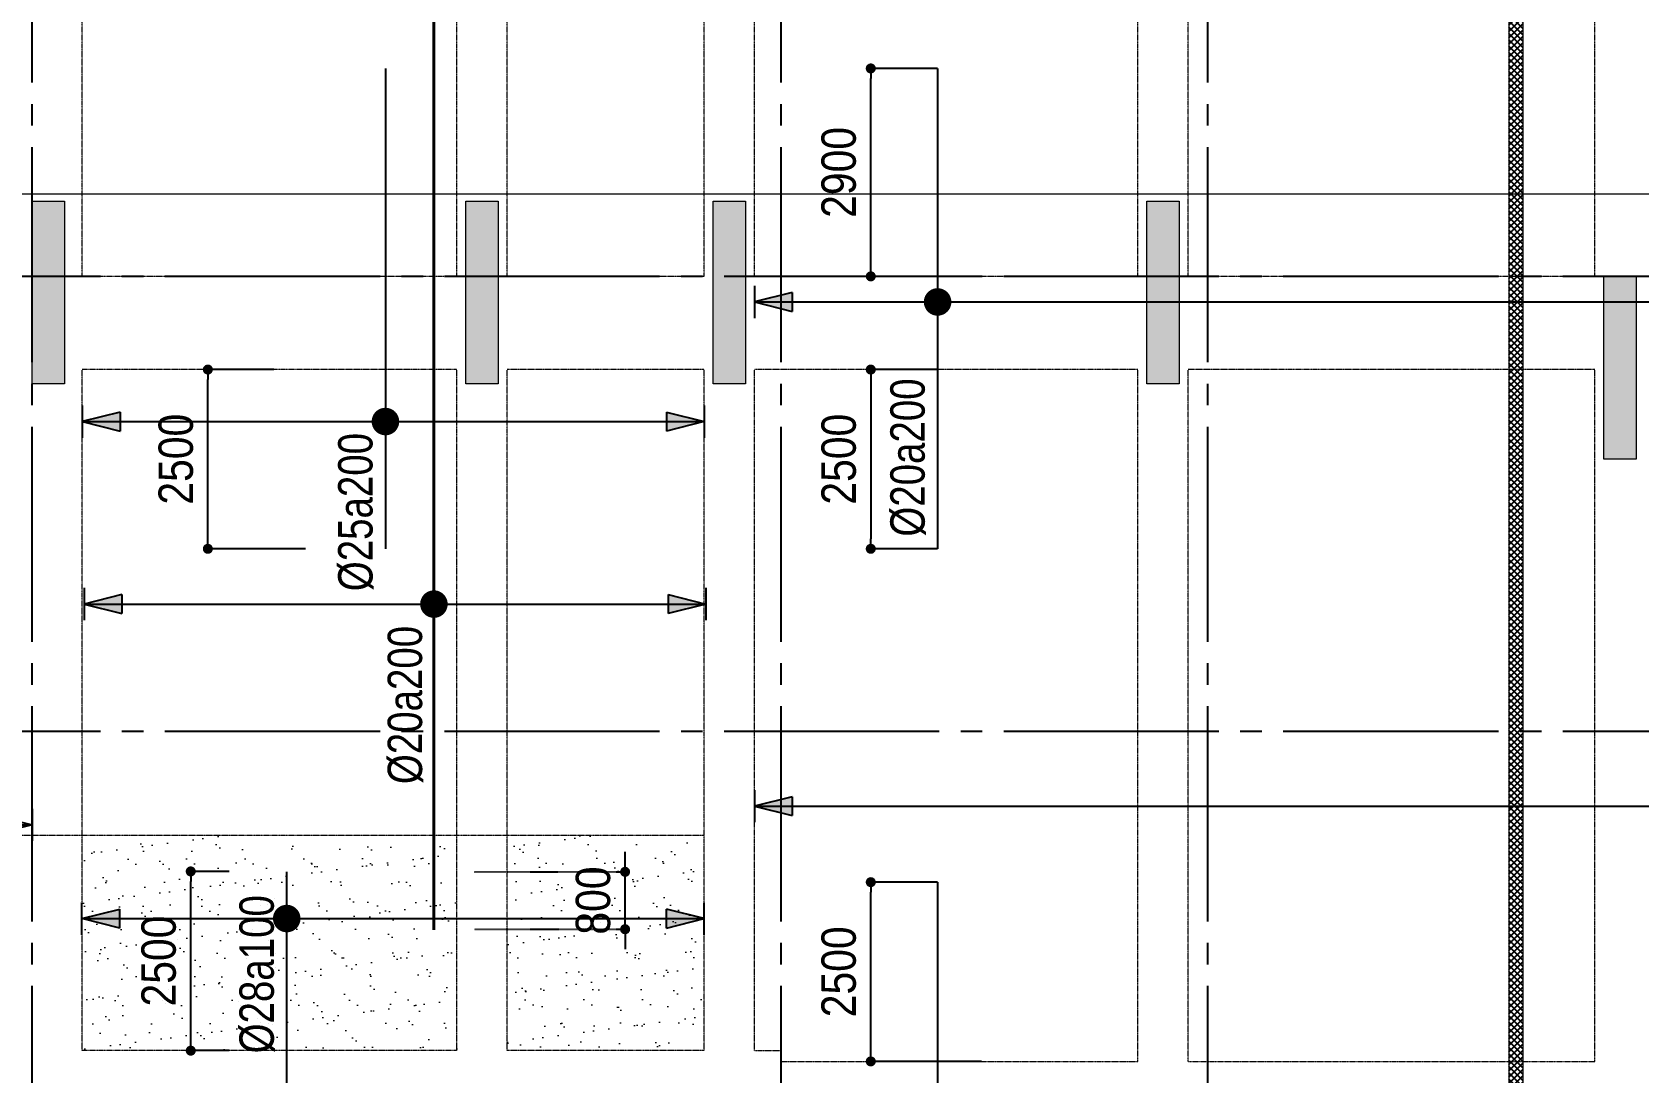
# Model space of a CAD drawing. Header units: millimetres. Extents: x -3819597 to -2591384, y 582389 to 820195.
# Drawn here: x -3420124 to -3397712, y 751121 to 765638 of the extents above; entities that cross this region are included whole.
import ezdxf
from ezdxf.enums import TextEntityAlignment as Align

# ---------------------------------------------------------------- set-up
doc = ezdxf.new("R2010")
doc.units = ezdxf.units.MM
doc.header["$MEASUREMENT"] = 0
for name, pattern in [('CENTER', [2, 1.25, -0.25, 0.25, -0.25]), ('CHG_XX_Damsan_Ham 2$0$CHG_XX_Damsan_Ham 2$0$HIDDEN', [0.375, 0.25, -0.125]), ('CHG_XX_Luoi truc$0$MB_Luoi truc$0$Center101', [13, 10, -1, 1, -1]), ('DOT2', [0.125, 0, -0.125]), ('HIDDEN', [0.375, 0.25, -0.125])]:
    doc.linetypes.add(name, pattern=pattern)
doc.layers.get('0').update_dxf_attribs({"lineweight": 9})
doc.layers.get('Defpoints').update_dxf_attribs({"color": 10, "lineweight": 0})
for name, color, linetype in [('02HN. TEXT B', 1, 'Continuous'), ('08HN. SSS X', 6, 'Continuous'), ('12HN. GRID', 1, 'CENTER'), ('CHG_XX_Luoi truc$0$Grid', 34, 'Continuous'), ('CHG_XX_Luoi truc$0$Grid Line', 8, 'CHG_XX_Luoi truc$0$MB_Luoi truc$0$Center101'), ('dim', 51, 'Continuous')]:
    doc.layers.add(name, color=color, linetype=linetype)
for name, color, linetype, lineweight in [('CHG_XX_Cot_Ham 2$0$NS-Pier-H2', 150, 'Continuous', 13), ('CHG_XX_Cot_Ham 2$0$NS-Pier-H2 @ 1', 150, 'Continuous', 13), ('CHG_XX_Cot_Ham 2$0$NS-Pier-H2 @ 150', 150, 'Continuous', 13), ("CHG_XX_Damsan_Ham 2$0$CHG_XX_Damsan_Ham 2$0$'S_General_Hidden_1 Thin", 1, 'CHG_XX_Damsan_Ham 2$0$CHG_XX_Damsan_Ham 2$0$HIDDEN', 18), ('CHG_XX_Damsan_Ham 2$0$CHG_XX_Damsan_Ham 2$0$DBAO', 3, 'Continuous', 13), ('CHG_XX_Damsan_Ham 2$0$CHG_XX_Damsan_Ham 2$0$DTE-MEP-H-SLAB TEXT', 3, 'Continuous', 0), ('CHG_XX_Damsan_Ham 2$0$CHG_XX_Damsan_Ham 2$0$mach ngung thi cong', 6, 'Continuous', 13), ('CHG_XX_Damsan_Ham 2$0$CHG_XX_Damsan_Ham 2$0$Start hatch', 8, 'Continuous', 25), ('CHG_XX_Damsan_Ham 2$0$HATCH', 57, 'Continuous', 9), ('CHG_XX_Damsan_Ham 2$0$mach ngung thi cong', 6, 'Continuous', 13), ('thep chay suot', 5, 'HIDDEN', 40)]:
    doc.layers.add(name, color=color, linetype=linetype, lineweight=lineweight)
doc.styles.add('[HN042014]STYLE', font='arial.ttf', dxfattribs={"width": 0.8})
doc.styles.add('CHG_XX_Luoi truc$0$MB_Luoi truc$0$Grid A-F$0$VNI-HelveCB', font='VHELVCB_0.TTF')
doc.styles.add('MB_Luoi truc$0$Arial_C', font='arial.ttf', dxfattribs={"width": 0.85})
doc.dimstyles.new('200', dxfattribs={"dimscale": 200, "dimtxt": 2.4, "dimasz": 0.7, "dimexe": 0.0003, "dimexo": 0, "dimgap": 1, "dimtad": 1, "dimdec": 0, "dimzin": 12, "dimdsep": 46, "dimtxsty": 'MB_Luoi truc$0$Arial_C', "dimblk": 'MB_Luoi truc$0$_Dot', "dimcen": 0.5, "dimclrd": 256, "dimclre": 8, "dimclrt": 1, "dimadec": 0, "dimazin": 0, "dimtfac": 1, "dimtdec": 0, "dimtix": 1, "dimtmove": 2, "dimatfit": 3, "dimldrblk": 'MB_Luoi truc$0$HTT Arrow 30', "dimfxl": 1, "dimtolj": 1, "dimtzin": 0, "dimlwe": -1, "dimarcsym": 0})

# ---------------------------------------------------------------- blocks, each defined once
blk = doc.blocks.new('*U292')
at = {"layer": '12HN. GRID', "linetype": 'Continuous'}
h = blk.add_hatch(color=256, dxfattribs=at)
h.dxf.hatch_style = 1
h.paths.add_polyline_path([(-44, 776.7), (44, 776.7), (0, 952.7)])
h = blk.add_hatch(color=256, dxfattribs=at)
h.dxf.hatch_style = 1
h.paths.add_polyline_path([(0, -1941.2), (44, -1765.2), (-44, -1765.2)])
at = {"layer": '08HN. SSS X', "linetype": 'ByBlock', "ltscale": 10}
for p, q in [((-811.2, 0), (217.1, 0)), ((-811.2, 0), (-811.2, 0)), ((217.1, 0), (217.1, 0))]:
    blk.add_line(p, q, dxfattribs=at)
at = {"layer": '12HN. GRID', "linetype": 'Continuous'}
for p, q in [((-75, 952.7), (75, 952.7)), ((-44, 776.7), (0, 952.7)), ((0, 952.7), (0, -1941.2)), ((0, 952.7), (44, 776.7)), ((-44, 776.7), (44, 776.7)), ((-44, -1765.2), (44, -1765.2)), ((-44, -1765.2), (0, -1941.2)), ((0, -1941.2), (44, -1765.2)), ((-75, -1941.2), (75, -1941.2))]:
    blk.add_line(p, q, dxfattribs=at)
at = {"layer": '12HN. GRID', "linetype": 'Continuous', "const_width": 64, "flags": 128}
blk.add_lwpolyline([(-32, 0, -1), (32, 0, -1)], format="xyb", close=True, dxfattribs=at)
at = {"layer": '02HN. TEXT B', "linetype": 'ByBlock', "style": '[HN042014]STYLE', "width": 0.8, "flags": 8}
blk.add_attdef('0', text='', height=160, dxfattribs=at).set_placement((1102.5, 160), align=Align.MIDDLE_CENTER)
blk.add_attdef('1', text='', height=160, dxfattribs=at).set_placement((-626.9, 140), align=Align.MIDDLE_LEFT)
at = {"layer": 'Defpoints', "color": 9, "linetype": 'ByBlock', "style": '[HN042014]STYLE', "width": 0.8, "flags": 9}
for tag, p in [('2', (2127.2, 2980.5)), ('3', (2127.2, 2575.7)), ('4', (2127.2, 2170.9)), ('5', (2127.2, 1780.5))]:
    blk.add_attdef(tag, text='', height=250, dxfattribs=at).set_placement(p, align=Align.MIDDLE_CENTER)
blk = doc.blocks.new('MB_Luoi truc$0$_Dot')
at = {"color": 0, "linetype": 'ByBlock', "lineweight": -2}
blk.add_line((-0.5, 0), (-1, 0), dxfattribs=at)
at = {"color": 0, "linetype": 'ByBlock', "const_width": 0.5}
blk.add_lwpolyline([(-0.25, 0, 1), (0.25, 0, 1)], format="xyb", close=True, dxfattribs=at)
blk = doc.blocks.new('*D293')
at = {"layer": 'Defpoints', "color": 0, "ltscale": 1500, "transparency": 16777216}
for p in [(-3417912, 753931), (-3417378, 753931), (-3417378, 751431)]:
    blk.add_point(p, dxfattribs=at)
at = {"layer": 'dim', "color": 8, "ltscale": 1500, "transparency": 16777216}
for p, q in [((-3417378, 753931), (-3417912, 753931)), ((-3417378, 751431), (-3417912, 751431))]:
    blk.add_line(p, q, dxfattribs=at)
at = {"layer": 'dim', "lineweight": -2, "ltscale": 1500, "transparency": 16777216}
blk.add_line((-3417912, 751571), (-3417912, 753791), dxfattribs=at)
at = {"layer": 'dim', "lineweight": -2, "ltscale": 1500, "transparency": 16777216, "xscale": 140, "yscale": 140, "zscale": 140}
for p, rotation in [((-3417912, 753931), 90), ((-3417912, 751431), 270)]:
    blk.add_blockref('MB_Luoi truc$0$_Dot', p, dxfattribs=dict(at, rotation=rotation))
at = {"layer": 'dim', "color": 1, "ltscale": 1500, "transparency": 16777216, "insert": (-3418357, 752681), "char_height": 480, "attachment_point": 5, "rotation": 90, "style": 'MB_Luoi truc$0$Arial_C'}
blk.add_mtext('\\A1;2500', dxfattribs=at)
blk = doc.blocks.new('MB_Luoi truc$0$HTT Arrow 30')
blk.add_hatch(color=256).paths.add_polyline_path([(-2.5, 0.375), (-2.5, -0.375), (0, 0)])
at = {"color": 0, "linetype": 'ByBlock', "lineweight": -2}
for p, q in [((0, 0), (-2.5, 0.375)), ((-2.5, -0.375), (-2.5, 0.375)), ((0, 0), (-2.5, -0.375))]:
    blk.add_line(p, q, dxfattribs=at)
blk = doc.blocks.new('*U694')
at = {"layer": '12HN. GRID', "linetype": 'Continuous'}
h = blk.add_hatch(color=256, dxfattribs=at)
h.dxf.hatch_style = 1
h.paths.add_polyline_path([(-44, 1450.9), (44, 1450.9), (0, 1626.9)])
h = blk.add_hatch(color=256, dxfattribs=at)
h.dxf.hatch_style = 1
h.paths.add_polyline_path([(0, -1264.8), (44, -1088.8), (-44, -1088.8)])
for p, q in [((-75, 1626.9), (75, 1626.9)), ((-44, 1450.9), (0, 1626.9)), ((0, 1626.9), (0, -1264.8)), ((0, 1626.9), (44, 1450.9)), ((-44, 1450.9), (44, 1450.9)), ((-44, -1088.8), (44, -1088.8)), ((-44, -1088.8), (0, -1264.8)), ((0, -1264.8), (44, -1088.8)), ((-75, -1264.8), (75, -1264.8))]:
    blk.add_line(p, q, dxfattribs=at)
at = {"layer": '12HN. GRID', "linetype": 'Continuous', "const_width": 64, "flags": 128}
blk.add_lwpolyline([(-32, 0, 1), (32, 0, 1)], format="xyb", close=True, dxfattribs=at)
at = {"layer": 'thep chay suot', "linetype": 'ByBlock', "ltscale": 0.001}
for p, q in [((-5240.4, 0), (-5240.4, 70.5)), ((1514.7, 0), (1514.7, 0))]:
    blk.add_line(p, q, dxfattribs=at)
at = {"layer": 'thep chay suot', "linetype": 'HIDDEN', "ltscale": 10}
blk.add_line((-5240.4, 0), (1514.7, 0), dxfattribs=at)
at = {"layer": '02HN. TEXT B', "linetype": 'ByBlock', "style": '[HN042014]STYLE', "width": 0.8, "flags": 8}
blk.add_attdef('1', text='', height=160, dxfattribs=at).set_placement((102.5, 134.4), align=Align.MIDDLE_LEFT)
blk.add_attdef('0', text='', height=160, dxfattribs=at).set_placement((-351.3, 10.6), align=Align.MIDDLE_CENTER)
at = {"layer": 'Defpoints', "color": 9, "linetype": 'ByBlock', "style": '[HN042014]STYLE', "width": 0.8, "flags": 9}
for tag, p in [('2', (-12166.6, -420.9)), ('3', (-12166.6, -825.7)), ('4', (-12166.6, -1230.5)), ('5', (-12166.6, -1620.9))]:
    blk.add_attdef(tag, text='', height=250, dxfattribs=at).set_placement(p, align=Align.MIDDLE_CENTER)
blk = doc.blocks.new('*U330')
at = {"layer": '12HN. GRID', "linetype": 'Continuous'}
h = blk.add_hatch(color=256, dxfattribs=at)
h.dxf.hatch_style = 1
h.paths.add_polyline_path([(-44, 2076.1), (44, 2076.1), (0, 2252.1)])
h = blk.add_hatch(color=256, dxfattribs=at)
h.dxf.hatch_style = 1
h.paths.add_polyline_path([(0, -1397.9), (44, -1221.9), (-44, -1221.9)])
at = {"layer": '08HN. SSS X', "linetype": 'ByBlock', "ltscale": 10}
for p, q in [((-975, 0), (258.3, 0)), ((-975, 0), (-975, 0)), ((258.3, 0), (258.3, 0))]:
    blk.add_line(p, q, dxfattribs=at)
at = {"layer": '12HN. GRID', "linetype": 'Continuous'}
for p, q in [((-75, 2252.1), (75, 2252.1)), ((-44, 2076.1), (0, 2252.1)), ((0, 2252.1), (0, -1397.9)), ((0, 2252.1), (44, 2076.1)), ((-44, 2076.1), (44, 2076.1)), ((-44, -1221.9), (44, -1221.9)), ((-44, -1221.9), (0, -1397.9)), ((0, -1397.9), (44, -1221.9)), ((-75, -1397.9), (75, -1397.9))]:
    blk.add_line(p, q, dxfattribs=at)
at = {"layer": '12HN. GRID', "linetype": 'Continuous', "const_width": 64, "flags": 128}
blk.add_lwpolyline([(-32, 0, -1), (32, 0, -1)], format="xyb", close=True, dxfattribs=at)
at = {"layer": '02HN. TEXT B', "linetype": 'ByBlock', "style": '[HN042014]STYLE', "width": 0.8, "flags": 8}
blk.add_attdef('0', text='', height=160, dxfattribs=at).set_placement((1102.5, 160), align=Align.MIDDLE_CENTER)
blk.add_attdef('1', text='', height=160, dxfattribs=at).set_placement((-1284.1, 140), align=Align.MIDDLE_LEFT)
at = {"layer": 'Defpoints', "color": 9, "linetype": 'ByBlock', "style": '[HN042014]STYLE', "width": 0.8, "flags": 9}
for tag, p in [('2', (2648.6, 2422.8)), ('3', (2648.6, 2018)), ('4', (2648.6, 1613.3)), ('5', (2648.6, 1222.8))]:
    blk.add_attdef(tag, text='', height=250, dxfattribs=at).set_placement(p, align=Align.MIDDLE_CENTER)
blk = doc.blocks.new('*U345')
at = {"layer": '12HN. GRID', "linetype": 'Continuous'}
h = blk.add_hatch(color=256, dxfattribs=at)
h.dxf.hatch_style = 1
h.paths.add_polyline_path([(-44, 1233.4), (44, 1233.4), (0, 1409.4)])
h = blk.add_hatch(color=256, dxfattribs=at)
h.dxf.hatch_style = 1
h.paths.add_polyline_path([(0, -1482.2), (44, -1306.2), (-44, -1306.2)])
at = {"layer": '08HN. SSS X', "linetype": 'ByBlock', "ltscale": 10}
for p, q in [((-1641.7, 0), (591.7, 0)), ((-1641.7, 0), (-1641.7, 0)), ((591.7, 0), (591.7, 0))]:
    blk.add_line(p, q, dxfattribs=at)
at = {"layer": '12HN. GRID', "linetype": 'Continuous'}
for p, q in [((-75, 1409.4), (75, 1409.4)), ((-44, 1233.4), (0, 1409.4)), ((0, 1409.4), (0, -1482.2)), ((0, 1409.4), (44, 1233.4)), ((-44, 1233.4), (44, 1233.4)), ((-44, -1306.2), (44, -1306.2)), ((-44, -1306.2), (0, -1482.2)), ((0, -1482.2), (44, -1306.2)), ((-75, -1482.2), (75, -1482.2))]:
    blk.add_line(p, q, dxfattribs=at)
at = {"layer": '12HN. GRID', "linetype": 'Continuous', "const_width": 64, "flags": 128}
blk.add_lwpolyline([(-32, 0, -1), (32, 0, -1)], format="xyb", close=True, dxfattribs=at)
at = {"layer": '02HN. TEXT B', "linetype": 'ByBlock', "style": '[HN042014]STYLE', "width": 0.8, "flags": 8}
blk.add_attdef('0', text='', height=160, dxfattribs=at).set_placement((1102.5, 160), align=Align.MIDDLE_CENTER)
blk.add_attdef('1', text='', height=160, dxfattribs=at).set_placement((54.3, 140), align=Align.MIDDLE_LEFT)
at = {"layer": 'Defpoints', "color": 9, "linetype": 'ByBlock', "style": '[HN042014]STYLE', "width": 0.8, "flags": 9}
for tag, p in [('2', (2648.6, 2422.8)), ('3', (2648.6, 2018)), ('4', (2648.6, 1613.3)), ('5', (2648.6, 1222.8))]:
    blk.add_attdef(tag, text='', height=250, dxfattribs=at).set_placement(p, align=Align.MIDDLE_CENTER)
blk = doc.blocks.new('*D346')
at = {"layer": 'Defpoints', "color": 0, "ltscale": 1500, "transparency": 16777216}
for p in [(-3417673, 760931), (-3416752, 760931), (-3416311, 758431)]:
    blk.add_point(p, dxfattribs=at)
at = {"layer": 'dim', "color": 8, "ltscale": 1500, "transparency": 16777216}
for p, q in [((-3416752, 760931), (-3417673, 760931)), ((-3416311, 758431), (-3417673, 758431))]:
    blk.add_line(p, q, dxfattribs=at)
at = {"layer": 'dim', "lineweight": -2, "ltscale": 1500, "transparency": 16777216}
blk.add_line((-3417673, 758571), (-3417673, 760791), dxfattribs=at)
at = {"layer": 'dim', "lineweight": -2, "ltscale": 1500, "transparency": 16777216, "xscale": 140, "yscale": 140, "zscale": 140}
for p, rotation in [((-3417673, 760931), 90), ((-3417673, 758431), 270)]:
    blk.add_blockref('MB_Luoi truc$0$_Dot', p, dxfattribs=dict(at, rotation=rotation))
at = {"layer": 'dim', "color": 1, "ltscale": 1500, "transparency": 16777216, "insert": (-3418118, 759681), "char_height": 480, "attachment_point": 5, "rotation": 90, "style": 'MB_Luoi truc$0$Arial_C'}
blk.add_mtext('\\A1;2500', dxfattribs=at)
blk = doc.blocks.new('*U354')
at = {"layer": '08HN. SSS X', "linetype": 'ByBlock', "ltscale": 10}
for q in [(631.1, 0), (-1269.1, 0)]:
    blk.add_line((-1269.1, 0), q, dxfattribs=at)
at = {"layer": '02HN. TEXT B', "linetype": 'ByBlock', "style": '[HN042014]STYLE', "width": 0.8, "flags": 8}
blk.add_attdef('0', text='', height=160, dxfattribs=at).set_placement((1102.5, 160), align=Align.MIDDLE_CENTER)
blk.add_attdef('1', text='', height=160, dxfattribs=at).set_placement((356.6, 140), align=Align.MIDDLE_LEFT)
at = {"layer": 'Defpoints', "color": 9, "linetype": 'ByBlock', "style": '[HN042014]STYLE', "width": 0.8, "flags": 9}
for tag, p in [('2', (2329.6, 2734.8)), ('3', (2329.6, 2330.1)), ('4', (2329.6, 1925.3)), ('5', (2329.6, 1534.8))]:
    blk.add_attdef(tag, text='', height=250, dxfattribs=at).set_placement(p, align=Align.MIDDLE_CENTER)
blk = doc.blocks.new('*D350')
at = {"layer": 'Defpoints', "color": 0, "ltscale": 1500, "transparency": 16777216}
for p in [(-3408426, 753781), (-3407494, 753781), (-3406881, 751281)]:
    blk.add_point(p, dxfattribs=at)
at = {"layer": 'dim', "color": 8, "ltscale": 1500, "transparency": 16777216}
for p, q in [((-3407494, 753781), (-3408426, 753781)), ((-3406881, 751281), (-3408426, 751281))]:
    blk.add_line(p, q, dxfattribs=at)
at = {"layer": 'dim', "lineweight": -2, "ltscale": 1500, "transparency": 16777216}
blk.add_line((-3408426, 751421), (-3408426, 753641), dxfattribs=at)
at = {"layer": 'dim', "lineweight": -2, "ltscale": 1500, "transparency": 16777216, "xscale": 140, "yscale": 140, "zscale": 140}
for p, rotation in [((-3408426, 753781), 90), ((-3408426, 751281), 270)]:
    blk.add_blockref('MB_Luoi truc$0$_Dot', p, dxfattribs=dict(at, rotation=rotation))
at = {"layer": 'dim', "color": 1, "ltscale": 1500, "transparency": 16777216, "insert": (-3408871, 752531), "char_height": 480, "attachment_point": 5, "rotation": 90, "style": 'MB_Luoi truc$0$Arial_C'}
blk.add_mtext('\\A1;2500', dxfattribs=at)
blk = doc.blocks.new('*U351')
at = {"layer": '12HN. GRID', "linetype": 'Continuous'}
h = blk.add_hatch(color=256, dxfattribs=at)
h.dxf.hatch_style = 1
h.paths.add_polyline_path([(-44, 675.9), (44, 675.9), (0, 851.9)])
at = {"layer": '08HN. SSS X', "linetype": 'ByBlock', "ltscale": 10}
for p, q in [((-1085.6, 0), (1147.8, 0)), ((-1085.6, 0), (-1085.6, 0)), ((1147.8, 0), (1147.8, 0))]:
    blk.add_line(p, q, dxfattribs=at)
at = {"layer": '12HN. GRID', "linetype": 'Continuous'}
for p, q in [((-75, 851.9), (75, 851.9)), ((-44, 675.9), (0, 851.9)), ((0, 851.9), (0, -8789.8)), ((0, 851.9), (44, 675.9)), ((-44, 675.9), (44, 675.9))]:
    blk.add_line(p, q, dxfattribs=at)
at = {"layer": '12HN. GRID', "linetype": 'Continuous', "const_width": 64, "flags": 128}
blk.add_lwpolyline([(-32, 0, -1), (32, 0, -1)], format="xyb", close=True, dxfattribs=at)
at = {"layer": '02HN. TEXT B', "linetype": 'ByBlock', "style": '[HN042014]STYLE', "width": 0.8, "flags": 8}
blk.add_attdef('0', text='', height=160, dxfattribs=at).set_placement((1102.5, 160), align=Align.MIDDLE_CENTER)
blk.add_attdef('1', text='', height=160, dxfattribs=at).set_placement((356.6, 140), align=Align.MIDDLE_LEFT)
at = {"layer": 'Defpoints', "color": 9, "linetype": 'ByBlock', "style": '[HN042014]STYLE', "width": 0.8, "flags": 9}
for tag, p in [('2', (2329.6, 2734.8)), ('3', (2329.6, 2330.1)), ('4', (2329.6, 1925.3)), ('5', (2329.6, 1534.8))]:
    blk.add_attdef(tag, text='', height=250, dxfattribs=at).set_placement(p, align=Align.MIDDLE_CENTER)
blk = doc.blocks.new('*D352')
at = {"layer": 'Defpoints', "color": 0, "ltscale": 1500, "transparency": 16777216}
for p in [(-3407494, 760931), (-3408426, 758431), (-3407494, 758431)]:
    blk.add_point(p, dxfattribs=at)
at = {"layer": 'dim', "color": 8, "ltscale": 1500, "transparency": 16777216}
for p, q in [((-3407494, 760931), (-3408426, 760931)), ((-3407494, 758431), (-3408426, 758431))]:
    blk.add_line(p, q, dxfattribs=at)
at = {"layer": 'dim', "lineweight": -2, "ltscale": 1500, "transparency": 16777216}
blk.add_line((-3408426, 760791), (-3408426, 758571), dxfattribs=at)
at = {"layer": 'dim', "lineweight": -2, "ltscale": 1500, "transparency": 16777216, "xscale": 140, "yscale": 140, "zscale": 140}
for p, rotation in [((-3408426, 760931), 90), ((-3408426, 758431), 270)]:
    blk.add_blockref('MB_Luoi truc$0$_Dot', p, dxfattribs=dict(at, rotation=rotation))
at = {"layer": 'dim', "color": 1, "ltscale": 1500, "transparency": 16777216, "insert": (-3408871, 759681), "char_height": 480, "attachment_point": 5, "rotation": 90, "style": 'MB_Luoi truc$0$Arial_C'}
blk.add_mtext('\\A1;2500', dxfattribs=at)
blk = doc.blocks.new('*D353')
at = {"layer": 'Defpoints', "color": 0, "ltscale": 1500, "transparency": 16777216}
for p in [(-3408426, 765131), (-3407494, 765131), (-3406881, 762231)]:
    blk.add_point(p, dxfattribs=at)
at = {"layer": 'dim', "color": 8, "ltscale": 1500, "transparency": 16777216}
for p, q in [((-3407494, 765131), (-3408426, 765131)), ((-3406881, 762231), (-3408426, 762231))]:
    blk.add_line(p, q, dxfattribs=at)
at = {"layer": 'dim', "lineweight": -2, "ltscale": 1500, "transparency": 16777216}
blk.add_line((-3408426, 762371), (-3408426, 764991), dxfattribs=at)
at = {"layer": 'dim', "lineweight": -2, "ltscale": 1500, "transparency": 16777216, "xscale": 140, "yscale": 140, "zscale": 140}
for p, rotation in [((-3408426, 765131), 90), ((-3408426, 762231), 270)]:
    blk.add_blockref('MB_Luoi truc$0$_Dot', p, dxfattribs=dict(at, rotation=rotation))
at = {"layer": 'dim', "color": 1, "ltscale": 1500, "transparency": 16777216, "insert": (-3408871, 763681), "char_height": 480, "attachment_point": 5, "rotation": 90, "style": 'MB_Luoi truc$0$Arial_C'}
blk.add_mtext('\\A1;2900', dxfattribs=at)
blk = doc.blocks.new('*U720')
at = {"layer": '12HN. GRID', "linetype": 'Continuous'}
h = blk.add_hatch(color=256, dxfattribs=at)
h.dxf.hatch_style = 1
h.paths.add_polyline_path([(-44, 6715.8), (44, 6715.8), (0, 6891.8)])
for p, q in [((-75, 6891.8), (75, 6891.8)), ((-44, 6715.8), (0, 6891.8)), ((0, 6891.8), (0, -2749.9)), ((0, 6891.8), (44, 6715.8)), ((-44, 6715.8), (44, 6715.8))]:
    blk.add_line(p, q, dxfattribs=at)
at = {"layer": '02HN. TEXT B', "linetype": 'ByBlock', "style": '[HN042014]STYLE', "width": 0.8, "flags": 8}
blk.add_attdef('1', text='', height=160, dxfattribs=at).set_placement((102.5, 134.4), align=Align.MIDDLE_LEFT)
blk.add_attdef('0', text='', height=160, dxfattribs=at).set_placement((-351.3, 10.6), align=Align.MIDDLE_CENTER)
at = {"layer": 'Defpoints', "color": 9, "linetype": 'ByBlock', "style": '[HN042014]STYLE', "width": 0.8, "flags": 9}
for tag, p in [('2', (-12166.6, 4843.9)), ('3', (-12166.6, 4439.2)), ('4', (-12166.6, 4034.4)), ('5', (-12166.6, 3643.9))]:
    blk.add_attdef(tag, text='', height=250, dxfattribs=at).set_placement(p, align=Align.MIDDLE_CENTER)
blk = doc.blocks.new('*U1035')
at = {"layer": 'CHG_XX_Cot_Ham 2$0$NS-Pier-H2 @ 1'}
h = blk.add_hatch(color=256, dxfattribs=at)
h.dxf.hatch_style = 1
h.paths.add_polyline_path([(450, 0), (0, 0), (0, -2550), (450, -2550)])
at = {"layer": 'CHG_XX_Cot_Ham 2$0$NS-Pier-H2 @ 150'}
h = blk.add_hatch(color=256, dxfattribs=at)
h.dxf.hatch_style = 1
h.paths.add_polyline_path([(450, 0), (0, 0), (0, -2550), (450, -2550)])
blk = doc.blocks.new('CHG_XX_Cot_Ham 2$0$Block A_C450x2250')
at = {"layer": 'CHG_XX_Cot_Ham 2$0$NS-Pier-H2'}
blk.add_lwpolyline([(450, -2550), (0, -2550), (0, 0), (450, 0)], close=True, dxfattribs=at)
blk.add_blockref('*U1035', (0, 0), dxfattribs=at)
blk = doc.blocks.new('*U1029')
at = {"layer": 'CHG_XX_Luoi truc$0$Grid Line'}
blk.add_line((0, 0), (0, 608), dxfattribs=at)
at = {"layer": 'CHG_XX_Luoi truc$0$Grid', "lineweight": -2, "style": 'CHG_XX_Luoi truc$0$MB_Luoi truc$0$Grid A-F$0$VNI-HelveCB'}
for tag, p in [('GRIDSUB', (0, 617)), ('GRID', (0, -9))]:
    blk.add_attdef(tag, text='', height=5, dxfattribs=at).set_placement(p, align=Align.MIDDLE)
blk = doc.blocks.new('*U1031')
at = {"layer": 'CHG_XX_Luoi truc$0$Grid Line'}
blk.add_line((0, 0), (0, 438), dxfattribs=at)
at = {"layer": 'CHG_XX_Luoi truc$0$Grid', "lineweight": -2, "style": 'CHG_XX_Luoi truc$0$MB_Luoi truc$0$Grid A-F$0$VNI-HelveCB'}
for tag, p in [('GRIDSUB', (0, 447)), ('GRID', (0, -9))]:
    blk.add_attdef(tag, text='', height=5, dxfattribs=at).set_placement(p, align=Align.MIDDLE)
blk = doc.blocks.new('CHG_XX_Luoi truc')
at = {"layer": 'CHG_XX_Luoi truc$0$Grid', "xscale": 300, "yscale": 300, "zscale": 300}
for p in [(12250, -12747), (22700, -12747), (28650, -12747)]:
    blk.add_blockref('*U1029', p, dxfattribs=at)
at = {"layer": 'CHG_XX_Luoi truc$0$Grid', "xscale": 300.0000000000013, "yscale": 300.0000000000013, "zscale": 300.0000000000013, "rotation": 90}
for p in [(110703, 152250), (110703, 145900)]:
    blk.add_blockref('*U1031', p, dxfattribs=at)
blk = doc.blocks.new('CHG_XX_Cot_Ham 2')
at = {"layer": 'CHG_XX_Cot_Ham 2$0$NS-Pier-H2'}
h = blk.add_hatch(color=256, dxfattribs=at)
h.dxf.hatch_style = 1
h.paths.add_polyline_path([(99639.2, 163400), (-10900, 163400), (-10900, 85450), (-300, 85450), (-300, 84050), (32350, 84050), (32350, -9000), (103575.5, -9000), (106050, -6022), (106050, 158254.3)])
h.paths.add_polyline_path([(99533.7, 163100), (105750, 158110.4), (105750, 90450), (105650, 90450), (105750, 90450), (105750, 13850), (105750, 13722.3), (105750, -5913.6), (103434.7, -8700), (93599.8, -8700), (93299.8, -8700), (32650, -8700), (32650, 84350), (0, 84350), (0, 85750), (-10600, 85750), (-10600, 163100), (93600, 163100)], flags=16)
for name, p in [('CHG_XX_Luoi truc', (0, 0)), ('CHG_XX_Cot_Ham 2$0$Block A_C450x2250', (12250, 153300)), ('CHG_XX_Cot_Ham 2$0$Block A_C450x2250', (18300, 153300)), ('CHG_XX_Cot_Ham 2$0$Block A_C450x2250', (21750, 153300)), ('CHG_XX_Cot_Ham 2$0$Block A_C450x2250', (27800, 153300)), ('CHG_XX_Cot_Ham 2$0$Block A_C450x2250', (34175, 152250))]:
    blk.add_blockref(name, p, dxfattribs=at)
blk = doc.blocks.new('CHG_XX_Damsan_Ham 2$0$CHG_XX_Damsan_Ham 2$0$sdfsgdh')
at = {"layer": 'CHG_XX_Damsan_Ham 2$0$CHG_XX_Damsan_Ham 2$0$Start hatch', "ltscale": 0.5}
h = blk.add_hatch(dxfattribs=at)
h.set_pattern_fill('ANSI37', color=256, scale=500)
h.set_pattern_definition([(45, (170555.19, -8650), (-44.194174, 44.194174), []), (135, (170555.19, -8650), (-44.194174, -44.194174), [])])
h.paths.add_polyline_path([(43750, 200), (43550, 200), (43550, -38999), (43750, -38999)])
at = {"layer": 'CHG_XX_Damsan_Ham 2$0$CHG_XX_Damsan_Ham 2$0$DTE-MEP-H-SLAB TEXT', "color": 2, "ltscale": 0.5}
for p, q in [((43550, 200), (43550, -74750)), ((43750, -74750), (43750, 200))]:
    blk.add_line(p, q, dxfattribs=at)
blk = doc.blocks.new('CHG_XX_Damsan_Ham 2', base_point=(3089256, -609981))
at = {"layer": 'CHG_XX_Damsan_Ham 2$0$HATCH'}
h = blk.add_hatch(dxfattribs=at)
h.set_pattern_fill('AR-SAND', color=256, scale=262.5)
h.paths.add_polyline_path([(18175, 144450), (12950, 144450), (12950, 141450), (18175, 141450)])
h = blk.add_hatch(dxfattribs=at)
h.set_pattern_fill('AR-SAND', color=256, scale=262.5)
h.paths.add_polyline_path([(21625, 144450), (18875, 144450), (18875, 141450), (21625, 141450)])
at = {"layer": "CHG_XX_Damsan_Ham 2$0$CHG_XX_Damsan_Ham 2$0$'S_General_Hidden_1 Thin", "ltscale": 10}
for p, q in [((12950, 152250), (12950, 163100)), ((18175, 152250), (18175, 163100)), ((18875, 152250), (18875, 163100)), ((21625, 152250), (21625, 163100)), ((22325, 152250), (22325, 163100)), ((27675, 152250), (27675, 163100)), ((28375, 152250), (28375, 163100)), ((34048, 152250), (34048, 163100)), ((18175, 152250), (12950, 152250)), ((18175, 152250), (12950, 152250)), ((21625, 152250), (18875, 152250)), ((21625, 152250), (18875, 152250)), ((27675, 152250), (22325, 152250)), ((27675, 152250), (22325, 152250)), ((34048, 152250), (28375, 152250)), ((12950, 141450), (12950, 150950)), ((18175, 150950), (12950, 150950)), ((18175, 141450), (18175, 150950)), ((18875, 141450), (18875, 150950)), ((21625, 150950), (18875, 150950)), ((21625, 141450), (21625, 150950)), ((22325, 141450), (22325, 150950)), ((27675, 150950), (22325, 150950)), ((27675, 141300), (27675, 150950)), ((28375, 141300), (28375, 150950)), ((34048, 150950), (28375, 150950)), ((34048, 141300), (34048, 150950)), ((21625, 144450), (8850, 144450)), ((18175, 141450), (12950, 141450)), ((21625, 141450), (18875, 141450)), ((22325, 141450), (22700, 141450)), ((22700, 141450), (22700, 141300)), ((22700, 141300), (27675, 141300)), ((28375, 141300), (34048, 141300))]:
    blk.add_line(p, q, dxfattribs=at)
at = {"layer": 'CHG_XX_Damsan_Ham 2$0$CHG_XX_Damsan_Ham 2$0$mach ngung thi cong'}
blk.add_lwpolyline([(23700, 90148), (-100, 90150), (-100, 153400), (99650, 153400), (99650, 71950), (75851, 71950), (75851, 88800), (75851, 88800), (75851, 129600), (23700, 129600)], close=True, dxfattribs=at)
at = {"layer": 'CHG_XX_Damsan_Ham 2$0$mach ngung thi cong'}
blk.add_lwpolyline([(23900, 90148), (-100, 90150), (-100, 153400), (99650, 153400), (99650, 71950), (75549, 71950), (75549, 88800), (75549, 88800), (75549, 129500), (23900, 129500)], close=True, dxfattribs=at)
at = {"layer": 'CHG_XX_Damsan_Ham 2$0$CHG_XX_Damsan_Ham 2$0$DBAO'}
blk.add_blockref('CHG_XX_Cot_Ham 2', (0, 0), dxfattribs=at)
at = {"layer": 'CHG_XX_Damsan_Ham 2$0$CHG_XX_Damsan_Ham 2$0$DTE-MEP-H-SLAB TEXT'}
blk.add_blockref('CHG_XX_Damsan_Ham 2$0$CHG_XX_Damsan_Ham 2$0$sdfsgdh', (-10700, 160900), dxfattribs=at)
at = {"layer": 'CHG_XX_Damsan_Ham 2$0$HATCH'}
blk.add_blockref('CHG_XX_Cot_Ham 2', (0, 0), dxfattribs=at)
blk = doc.blocks.new('*D874')
at = {"layer": 'Defpoints', "color": 0, "transparency": 16777216}
for p in [(-3413953, 753925), (-3411853, 753925), (-3413956, 753125)]:
    blk.add_point(p, dxfattribs=at)
at = {"layer": 'dim', "lineweight": -2, "transparency": 16777216}
for p, q in [((-3411853, 754065), (-3411853, 754205)), ((-3411853, 753125), (-3411853, 753925)), ((-3411853, 752985), (-3411853, 752845))]:
    blk.add_line(p, q, dxfattribs=at)
at = {"layer": 'dim', "color": 8, "linetype": 'DOT2', "transparency": 16777216}
for p, q in [((-3413953, 753925), (-3411853, 753925)), ((-3413956, 753125), (-3411853, 753125))]:
    blk.add_line(p, q, dxfattribs=at)
at = {"layer": 'dim', "lineweight": -2, "transparency": 16777216, "xscale": 140, "yscale": 140, "zscale": 140}
for p, rotation in [((-3411853, 753925), 270), ((-3411853, 753125), 90)]:
    blk.add_blockref('MB_Luoi truc$0$_Dot', p, dxfattribs=dict(at, rotation=rotation))
at = {"layer": 'dim', "color": 1, "transparency": 16777216, "insert": (-3412298, 753525), "char_height": 480, "attachment_point": 5, "rotation": 90, "style": 'MB_Luoi truc$0$Arial_C'}
blk.add_mtext('\\A1;800', dxfattribs=at)

msp = doc.modelspace()

# ---------------------------------------------------------------- block references
at = {"layer": '08HN. SSS X', "linetype": 'Continuous'}
ref = msp.add_blockref('*U345', (-3415196, 760206), dxfattribs=dict(at, xscale=-3, yscale=3, zscale=3, rotation=90))
ref.add_attrib('1', '%%c25a200', dxfattribs={"layer": '02HN. TEXT B', "linetype": 'ByBlock', "height": 480, "rotation": 90, "style": '[HN042014]STYLE', "width": 0.8}).set_placement((-3415616, 757839.8), align=Align.MIDDLE_LEFT)
ref = msp.add_blockref('*U351', (-3407493.7, 761874), dxfattribs=dict(at, xscale=-3, yscale=3, zscale=3, rotation=90))
ref.add_attrib('1', '%%c20a200', dxfattribs={"layer": '02HN. TEXT B', "linetype": 'ByBlock', "height": 480, "rotation": 90, "style": '[HN042014]STYLE', "width": 0.8}).set_placement((-3407913.7, 758600.7), align=Align.MIDDLE_LEFT)
ref = msp.add_blockref('*U330', (-3424317.9, 754581), dxfattribs=dict(at, xscale=-3, yscale=3, zscale=3, rotation=90))
ref.add_attrib('1', '%%c25a200', dxfattribs={"layer": '02HN. TEXT B', "linetype": 'ByBlock', "height": 480, "rotation": 90, "style": '[HN042014]STYLE', "width": 0.8}).set_placement((-3424737.9, 756229.9), align=Align.MIDDLE_LEFT)
ref = msp.add_blockref('*U292', (-3416572.8, 753273.9), dxfattribs=dict(at, xscale=3, yscale=3, zscale=3, rotation=90.00000000000001))
ref.add_attrib('1', '%%c28a100', dxfattribs={"layer": '02HN. TEXT B', "linetype": 'ByBlock', "height": 480, "rotation": 90, "style": '[HN042014]STYLE', "width": 0.8}).set_placement((-3416992.8, 751393.3), align=Align.MIDDLE_LEFT)
at = {"layer": '08HN. SSS X', "linetype": 'Continuous', "xscale": -3, "yscale": 3, "zscale": 3, "rotation": 90}
msp.add_blockref('*U354', (-3407493.7, 749974), dxfattribs=at)
at = {"layer": 'dim', "ltscale": 1500}
msp.add_blockref('CHG_XX_Damsan_Ham 2', (-343118.3, 0), dxfattribs=at)
at = {"layer": 'thep chay suot'}
ref = msp.add_blockref('*U694', (-3414519.8, 757659.8), dxfattribs=dict(at, xscale=-3, yscale=3, zscale=3, rotation=90))
ref.add_attrib('1', '%%c20a200', dxfattribs={"layer": '02HN. TEXT B', "linetype": 'ByBlock', "height": 480, "rotation": 90, "style": '[HN042014]STYLE', "width": 0.8}).set_placement((-3414924.6, 755148.8), align=Align.MIDDLE_LEFT)
at = {"layer": 'thep chay suot', "xscale": -3, "yscale": 3, "zscale": 3, "rotation": 90}
msp.add_blockref('*U720', (-3389374, 754840.8), dxfattribs=at)

# ---------------------------------------------------------------- dimensions: what is measured, and where the dimension line sits
at = {"layer": 'dim', "ltscale": 1500}
for base, p1, p2, picture, middle in [((-3408426.1, 765130.9), (-3406881.3, 762230.7), (-3407493.7, 765130.9), '*D353', (-3408871.2, 763680.8)), ((-3417672.9, 760931), (-3416310.7, 758431), (-3416751.8, 760931), '*D346', (-3418118, 759681)), ((-3408426.1, 758430.6), (-3407493.7, 760931), (-3407493.7, 758430.6), '*D352', (-3408871.2, 759680.8)), ((-3417912.1184, 753930.5379), (-3417377.7524, 751431.0321), (-3417377.7524, 753930.5379), '*D293', (-3418357.1934, 752680.785)), ((-3408426.1, 753781.3), (-3406881.3, 751281), (-3407493.7, 753781.3), '*D350', (-3408871.1, 752531.1))]:
    dim = msp.add_linear_dim(base=base, p1=p1, p2=p2, angle=90, dimstyle='200', override={"dimfxl": 8, "dimfxlon": 1, "dimarcsym": 1}, dxfattribs=at)
    dim.commit()
    dim.dimension.update_dxf_attribs({"geometry": picture, "text_midpoint": middle})
at = {"layer": 'dim'}
dim = msp.add_linear_dim(base=(-3411853.3, 753925.3), p1=(-3413956.3, 753125), p2=(-3413953.3, 753925.3), angle=90, dimstyle='200', dxfattribs=at)
dim.commit()
dim.dimension.update_dxf_attribs({"geometry": '*D874', "text_midpoint": (-3412298.4, 753525.2)})

doc.saveas('drawing.dxf')
